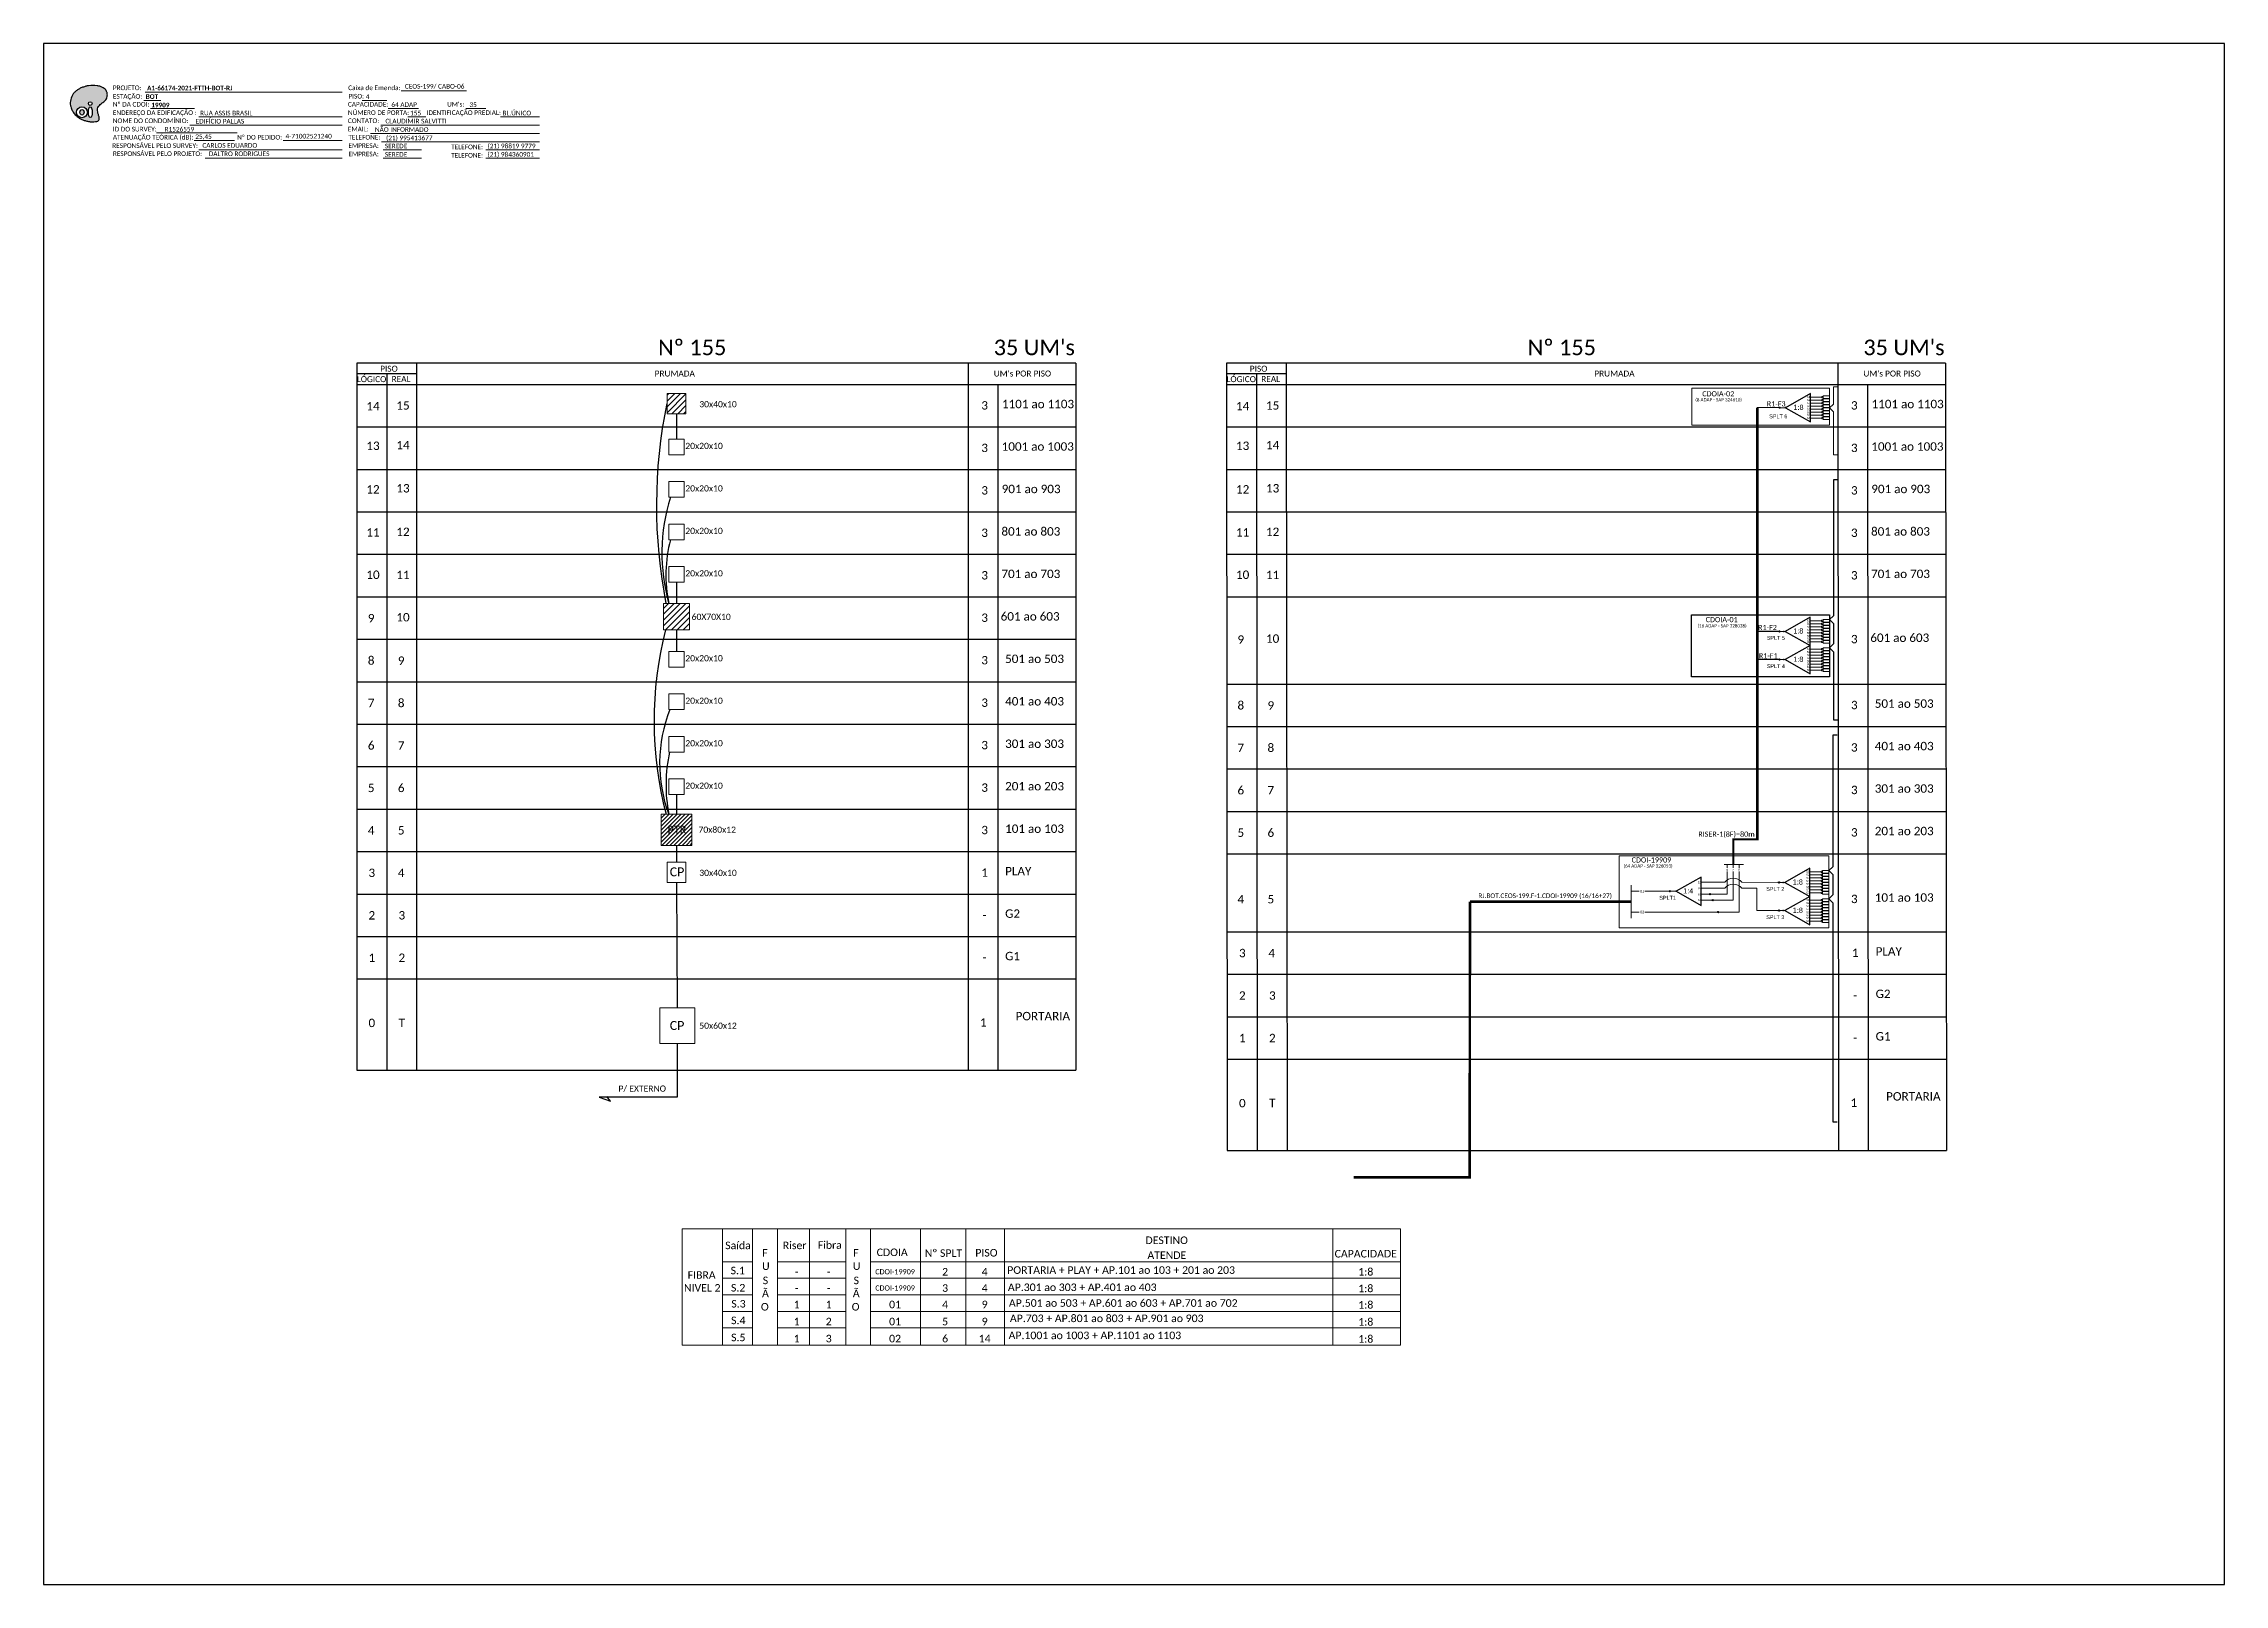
# Model space of a CAD drawing. Header units: metres. Extents: x -1286 to 438, y -500 to 94.
# Drawn here: x -403 to 438, y -500 to 94 of the extents above; entities that cross this region are included whole.
import ezdxf
from ezdxf.enums import TextEntityAlignment as Align

# ---------------------------------------------------------------- set-up
doc = ezdxf.new("R2010")
doc.units = ezdxf.units.M
doc.layers.add('(Notas)', color=7, linetype='Continuous', lineweight=0)
doc.layers.add('_NUMERAÇÃO_', color=34, linetype='Continuous', lineweight=0)
doc.styles.add('ARIAL', font='arial.ttf')
doc.styles.add('WMF-Calibri0', font='calibri.ttf')
doc.styles.add('WMF-Calibri1', font='calibrib.ttf')

# ---------------------------------------------------------------- blocks, each defined once
blk = doc.blocks.new('OI')
h = blk.add_hatch(color=40)
edge = h.paths.add_edge_path()
edge.add_spline(control_points=[(4.35, -0.67), (3.92, -0.99), (3.26, -1.5), (2.81, -2.59), (2.9, -3.5), (3.06, -4.27), (3.31, -4.85), (3.37, -5.39), (3.4, -5.88), (3.2, -6.4), (2.54, -6.61), (1.65, -6.63), (0.55, -6.67), (-0.56, -6.42), (-1.61, -6.14), (-2.77, -5.61), (-3.92, -4.77), (-4.89, -3.7), (-5.34, -2.65), (-5.6, -1.94), (-5.85, -0.96), (-5.71, 0.47), (-5.1, 2.02), (-4.14, 3.02), (-3.3, 3.61), (-2.37, 4.16), (-1.36, 4.44), (-0.56, 4.7), (0.79, 4.85), (2.24, 4.97), (3.79, 4.57), (4.67, 4.21), (5.44, 3.65), (5.76, 2.99), (6.03, 2.21), (6.01, 1.46), (5.72, 0.64), (5.31, 0.08), (4.88, -0.38), (4.51, -0.55), (4.35, -0.67)], knot_values=[0, 0, 0, 0, 1.60434, 2.417191, 3.427595, 4.282808, 4.776746, 5.304182, 5.888771, 6.258406, 6.858137, 7.79129, 8.986195, 10.124242, 11.187857, 12.242908, 13.953784, 15.414161, 16.515391, 17.349188, 17.675853, 19.552021, 21.515531, 22.568638, 23.63245, 24.621084, 25.782718, 26.745347, 27.142653, 29.870543, 31.004649, 31.921532, 32.709589, 33.801391, 34.042471, 35.192333, 35.971461, 36.628871, 37.254359, 37.836911, 37.836911, 37.836911, 37.836911], degree=3, periodic=0)
h.paths.add_polyline_path([(1.13, -0.87, -1), (-0.04, -0.87, -1)], flags=16)
edge = h.paths.add_edge_path(flags=16)
edge.add_ellipse((0.56, -3.59), major_axis=(-0.02, 1.71), ratio=0.361305, start_angle=0, end_angle=360)
h.paths.add_polyline_path([(-0.36, -3.62, -1), (-3.8, -3.62, -1)], flags=16)
edge = h.paths.add_edge_path(flags=0)
edge.add_ellipse((-2.08, -3.62), major_axis=(0, 0.885), ratio=0.758294, start_angle=0, end_angle=360)
at = {"color": 40}
for centre, radius in [((-2.08, -3.62), 1.72), ((0.54, -0.87), 0.587)]:
    blk.add_circle(centre, radius, dxfattribs=at)
blk.add_ellipse((-2.08, -3.62), major_axis=(0, 0.885), ratio=0.758294, start_param=-3.141592653589792, end_param=3.141592653589792, dxfattribs=at)
blk.add_ellipse((0.56, -3.59), major_axis=(-0.02, 1.71), ratio=0.361305, dxfattribs=at)
at = {"color": 40, "start_tangent": (-0.800898, -0.598801), "end_tangent": (-0.800898, -0.598801)}
blk.add_spline([(4.35, -0.67), (3.2, -1.78), (2.9, -2.54), (2.92, -3.55), (3.12, -4.38), (3.28, -4.85), (3.37, -5.37), (3.35, -5.95), (3.2, -6.29), (2.66, -6.55), (1.73, -6.63), (0.54, -6.62), (-0.58, -6.41), (-1.6, -6.11), (-2.56, -5.67), (-3.95, -4.67), (-4.89, -3.56), (-5.37, -2.56), (-5.64, -1.78), (-5.72, -1.46), (-5.63, 0.42), (-4.84, 2.22), (-4.13, 2.99), (-3.27, 3.62), (-2.4, 4.09), (-1.3, 4.47), (-0.37, 4.72), (0.02, 4.77), (2.75, 4.8), (3.85, 4.53), (4.69, 4.16), (5.31, 3.68), (5.85, 2.73), (5.93, 2.5), (5.94, 1.35), (5.67, 0.62), (5.29, 0.08), (4.84, -0.36), (4.35, -0.67)], degree=3, dxfattribs=at)
blk = doc.blocks.new('SPLT_1-8_SC-APC')
at = {"color": 1, "lineweight": 0}
blk.add_lwpolyline([(-17.04, -7.55), (-19.26, -7.55)], dxfattribs=at)
at = {"color": 1}
blk.add_lwpolyline([(-7.37, -2.1), (-17.04, -7.55), (-7.37, -13), (-7.37, -2.1)], dxfattribs=at)
at = {"color": 3, "lineweight": 0}
for points in [[(-2.99, -3.51), (-7.37, -3.51)], [(-7.37, -4.66), (-2.99, -4.66)], [(-7.37, -5.82), (-2.99, -5.82)], [(-7.37, -6.97), (-2.99, -6.97)], [(-7.37, -8.12), (-2.99, -8.12)], [(-2.41, -3.02), (-2.41, -4)], [(-2.41, -3.02), (0, -3.02)], [(-2.41, -4), (0, -4)], [(-2.41, -4.17), (-2.41, -5.16)], [(-2.41, -4.17), (0, -4.17)], [(-2.41, -5.16), (0, -5.16)], [(-2.41, -5.32), (-2.41, -6.31)], [(-2.41, -5.32), (0, -5.32)], [(-2.41, -6.31), (0, -6.31)], [(-2.41, -6.48), (-2.41, -7.46)], [(-2.41, -6.48), (0, -6.48)], [(-2.41, -7.46), (0, -7.46)], [(-2.41, -7.63), (-2.41, -8.62)], [(-2.41, -7.63), (0, -7.63)], [(-7.37, -9.28), (-2.99, -9.28)], [(-7.37, -10.43), (-2.99, -10.43)], [(-7.37, -11.58), (-2.99, -11.58)], [(-2.41, -8.62), (0, -8.62)], [(-2.41, -8.78), (-2.41, -9.77)], [(-2.41, -8.78), (0, -8.78)], [(-2.41, -9.77), (0, -9.77)], [(-2.41, -9.94), (-2.41, -10.92)], [(-2.41, -9.94), (0, -9.94)], [(-2.41, -10.92), (0, -10.92)], [(-2.41, -11.09), (-2.41, -12.08)], [(-2.41, -11.09), (0, -11.09)], [(-2.41, -12.08), (0, -12.08)]]:
    blk.add_lwpolyline(points, dxfattribs=at)
for points in [[(-2.99, -3.22), (-2.41, -3.22), (-2.41, -3.8), (-2.99, -3.8)], [(-2.99, -4.38), (-2.41, -4.38), (-2.41, -4.95), (-2.99, -4.95)], [(-2.99, -5.53), (-2.41, -5.53), (-2.41, -6.1), (-2.99, -6.1)], [(-2.99, -6.68), (-2.41, -6.68), (-2.41, -7.26), (-2.99, -7.26)], [(-2.99, -7.84), (-2.41, -7.84), (-2.41, -8.41), (-2.99, -8.41)], [(-2.99, -8.99), (-2.41, -8.99), (-2.41, -9.56), (-2.99, -9.56)], [(-2.99, -10.14), (-2.41, -10.14), (-2.41, -10.72), (-2.99, -10.72)], [(-2.99, -11.3), (-2.41, -11.3), (-2.41, -11.87), (-2.99, -11.87)]]:
    blk.add_lwpolyline(points, close=True, dxfattribs=at)
at = {"color": 1, "style": 'ARIAL'}
for s, height, p in [('1:8', 2, (-13.91, -8.4)), ('S1', 0.75, (-8.74, -3.78)), ('S2', 0.75, (-8.74, -4.97)), ('S3', 0.75, (-8.74, -6.18)), ('S4', 0.75, (-8.74, -7.36)), ('S5', 0.75, (-8.74, -8.57)), ('S6', 0.75, (-8.74, -9.69)), ('S7', 0.75, (-8.74, -10.78)), ('S8', 0.75, (-8.74, -11.9))]:
    blk.add_text(s, height=height, dxfattribs=at).set_placement(p)
blk = doc.blocks.new('SPLITTER_')
blk.add_point((0, 0))
at = {"style": 'ARIAL', "flags": 4}
blk.add_attdef('SPLT', (0, -3.26), '', height=1.5, dxfattribs=at)
blk = doc.blocks.new('SPLITTER FUTURO')
blk.add_point((0, 0))
at = {"style": 'ARIAL', "text_generation_flag": 6, "flags": 4}
for tag, p, height in [('SPLT', (-6.22, -4.1), 1.5), ('INSTAL.', (-6.25, -6.09), 1.25)]:
    blk.add_attdef(tag, p, '', height=height, rotation=180, dxfattribs=at)

msp = doc.modelspace()

# ---------------------------------------------------------------- hatches: boundary and pattern name
h = msp.add_hatch()
h.set_pattern_fill('LINE', color=1, scale=0.5, angle=45)
h.set_pattern_definition([(45, (73.7597, 40.418), (-1.122532, 1.122532), [])])
h.paths.add_polyline_path([(-164.27, -121.7), (-164.27, -131.74), (-154.36, -131.74), (-154.36, -121.7)])
h.paths.add_polyline_path([(-155.67, -40.68), (-162.96, -40.68), (-162.96, -48.49), (-155.67, -48.49)])
at = {"lineweight": 0}
h = msp.add_hatch(color=3, dxfattribs=at)
h.dxf.hatch_style = 1
edge = h.paths.add_edge_path()
edge.add_arc((266.09, -46.15), 0.242, 0, 360)
h = msp.add_hatch(color=3)
h.dxf.hatch_style = 1
edge = h.paths.add_edge_path()
edge.add_arc((266.06, -132.39), 0.256, 0, 360)
h = msp.add_hatch(color=3)
h.dxf.hatch_style = 1
edge = h.paths.add_edge_path()
edge.add_arc((266.06, -143.29), 0.256, 0, 360)
h = msp.add_hatch()
h.set_pattern_fill('ANSI31', color=1, scale=8.76232, style=0)
h.set_pattern_definition([(45, (-701.1831, -551.3648), (-0.774487, 0.774487), [])])
h.paths.add_polyline_path([(-165.26, -214.92), (-153.37, -214.92), (-153.37, -202.87), (-165.26, -202.87)])
h.paths.add_polyline_path([(-163.51, -211.11), (-154.67, -211.11), (-154.67, -206.6), (-163.51, -206.6)], flags=24)
h = msp.add_hatch(color=3, dxfattribs=at)
h.dxf.hatch_style = 1
edge = h.paths.add_edge_path()
edge.add_arc((223.76, -232.59), 0.256, 0, 360)
h = msp.add_hatch(color=3)
h.dxf.hatch_style = 1
edge = h.paths.add_edge_path()
edge.add_arc((239.29, -233.73), 0.242, 0, 360)
h = msp.add_hatch(color=3)
h.dxf.hatch_style = 1
edge = h.paths.add_edge_path()
edge.add_arc((265.86, -229.16), 0.256, 0, 360)
h = msp.add_hatch(color=3)
h.dxf.hatch_style = 1
edge = h.paths.add_edge_path()
edge.add_arc((240.29, -236.03), 0.242, 0, 360)
h = msp.add_hatch(color=3, dxfattribs=at)
h.dxf.hatch_style = 1
edge = h.paths.add_edge_path()
edge.add_arc((242.38, -240.59), 0.256, 0, 360)
h = msp.add_hatch(color=3)
h.dxf.hatch_style = 1
edge = h.paths.add_edge_path()
edge.add_arc((265.86, -240.06), 0.256, 0, 360)

# ---------------------------------------------------------------- linework, layer by layer
at = {"layer": '(Notas)', "lineweight": 0}
for p, q in [((-141.53, -407.61), (-141.53, -362.75)), ((-130, -407.61), (-130, -362.75)), ((-120.36, -407.61), (-120.36, -362.75)), ((-108.02, -407.61), (-108.02, -362.75)), ((-93.99, -407.61), (-93.99, -362.75)), ((-84.53, -407.61), (-84.53, -362.75)), ((-65.22, -407.61), (-65.22, -362.75)), ((-47.74, -407.61), (-47.74, -362.75)), ((-32.83, -407.61), (-32.83, -362.75)), ((93.86, -407.61), (93.86, -362.75))]:
    msp.add_line(p, q, dxfattribs=at)
msp.add_lwpolyline([(119.86, -362.75), (119.86, -407.61)], dxfattribs=at)
at = {"color": 5, "lineweight": 0}
msp.add_line((266.09, -46.15), (257.47, -46.15), dxfattribs=at)
at = {"color": 7, "lineweight": 0}
msp.add_line((265.83, -240.06), (257.28, -240.06), dxfattribs=at)
msp.add_lwpolyline([(-403.38, -499.81), (437.62, -499.81), (437.62, 94.19), (-403.38, 94.19)], close=True)
for points in [[(-265.46, 76.01), (-240.32, 76.01)], [(-364.78, 72.24), (-358.23, 72.24)], [(-364.27, 75.52), (-288.3, 75.52)], [(-362.12, 69.17), (-345.15, 69.17)], [(-280.5, 72.28), (-271.02, 72.28)], [(-270.45, 69.17), (-258.83, 69.17)], [(-240.51, 69.17), (-232.84, 69.17)], [(-359.8, 59.75), (-328.76, 59.75)], [(-346.96, 62.82), (-288.3, 62.82)], [(-343.55, 65.93), (-288.3, 65.93)], [(-277.37, 59.58), (-212.11, 59.58)], [(-273.34, 62.82), (-212.11, 62.82)], [(-262.87, 65.93), (-255.92, 65.93)], [(-227.17, 65.93), (-212.14, 65.93)], [(-345.27, 56.79), (-329.76, 56.79)], [(-343.55, 53.23), (-288.3, 53.23)], [(-311.04, 56.79), (-288.27, 56.79)], [(-273.09, 56.34), (-212.11, 56.34)], [(-272.48, 53.23), (-257.68, 53.23)], [(-232.88, 53.23), (-212.11, 53.23)], [(-341.06, 49.99), (-288.3, 49.99)], [(-272.48, 49.99), (-257.68, 49.99)], [(-232.88, 49.99), (-212.11, 49.99)], [(235.91, -233.73), (239.29, -233.73)], [(235.91, -236.03), (240.29, -236.03)]]:
    msp.add_lwpolyline(points, dxfattribs=at)
at = {"color": 0}
for points in [[(-5.27, -28.98), (-282.6, -28.98)], [(-259.45, -33.09), (-282.6, -33.09)], [(330.1, -28.98), (52.77, -28.98)], [(75.92, -33.09), (52.77, -33.09)]]:
    msp.add_lwpolyline(points, dxfattribs=at)
for points in [[(-282.6, -28.98), (-282.6, -37.21)], [(-271.03, -33.09), (-271.03, -37.21)], [(-259.45, -37.21), (-259.45, -28.98)], [(-46.86, -28.98), (-46.86, -37.21)], [(-5.27, -28.98), (-5.27, -37.21)], [(52.77, -28.98), (52.77, -37.21)], [(64.35, -33.09), (64.35, -37.21)], [(75.92, -37.21), (75.92, -28.98)], [(288.51, -28.98), (288.51, -37.21)], [(330.1, -28.98), (330.1, -37.21)], [(-282.6, -37.21), (-5.27, -37.21)], [(-282.6, -37.21), (-5.27, -37.21)], [(-282.6, -37.21), (-282.6, -301.6)], [(-271.03, -37.21), (-271.03, -301.6)], [(-259.45, -301.6), (-259.45, -37.21)], [(-46.86, -37.21), (-46.86, -301.6)], [(-35.28, -301.6), (-35.28, -37.21)], [(-5.27, -37.21), (-5.27, -301.6)], [(52.77, -37.21), (53.11, -332.53)], [(52.77, -37.21), (330.1, -37.21)], [(52.77, -37.21), (330.1, -37.21)], [(64.35, -37.21), (64.68, -332.53)], [(76.26, -332.53), (75.92, -37.21)], [(288.51, -37.21), (288.85, -332.53)], [(300.42, -332.53), (300.09, -37.21)], [(330.1, -37.21), (330.44, -332.53)], [(-282.6, -53.58), (-5.27, -53.58)], [(52.77, -53.58), (330.1, -53.58)], [(-282.6, -69.95), (-5.27, -69.95)], [(52.77, -69.95), (330.1, -69.95)], [(-282.6, -86.32), (-5.27, -86.32)], [(52.77, -86.32), (330.1, -86.32)], [(-282.6, -102.69), (-5.27, -102.69)], [(52.77, -102.69), (330.1, -102.69)], [(-282.6, -119.07), (-5.27, -119.07)], [(52.77, -119.07), (330.1, -119.07)], [(-282.6, -135.44), (-5.27, -135.44)], [(-282.6, -151.81), (-5.27, -151.81)], [(52.77, -152.7), (330.1, -152.7)], [(-282.6, -168.18), (-5.27, -168.18)], [(52.77, -169.08), (330.1, -169.08)], [(-282.6, -184.55), (-5.27, -184.55)], [(52.77, -185.45), (330.1, -185.45)], [(-282.6, -200.93), (-5.27, -200.93)], [(52.77, -201.82), (330.1, -201.82)], [(-282.6, -217.3), (-5.27, -217.3)], [(52.77, -218.19), (330.1, -218.19)], [(-282.6, -233.67), (-5.27, -233.67)], [(-282.6, -250.04), (-5.27, -250.04)], [(53.11, -248.23), (330.44, -248.23)], [(-282.6, -266.41), (-5.27, -266.41)], [(53.11, -264.6), (330.44, -264.6)], [(53.11, -280.97), (330.44, -280.97)], [(-282.6, -301.6), (-5.27, -301.6)], [(53.11, -297.35), (330.44, -297.35)], [(53.11, -332.53), (330.44, -332.53)]]:
    msp.add_lwpolyline(points)
at = {"color": 1, "lineweight": 0}
for points in [[(-162.96, -40.68), (-155.67, -40.68), (-155.67, -48.49), (-162.96, -48.49)], [(232.22, -38.61), (285.35, -38.61), (285.35, -52.92), (232.22, -52.92)], [(-154.36, -121.7), (-164.27, -121.7), (-164.27, -131.74), (-154.36, -131.74)], [(-165.26, -202.87), (-153.37, -202.87), (-153.37, -214.92), (-165.26, -214.92)], [(204.19, -218.92), (285.06, -218.92), (285.06, -246.71), (204.19, -246.71)]]:
    msp.add_lwpolyline(points, close=True, dxfattribs=at)
at = {"color": 3, "lineweight": 0}
for points in [[(288.51, -64.38), (286.86, -64.38), (286.86, -47.76), (285.29, -46.26), (286.86, -44.75), (286.86, -38.18), (288.51, -38.18)], [(208.82, -232.59), (211.98, -232.59)], [(214.06, -232.59), (223.76, -232.59)]]:
    msp.add_lwpolyline(points, dxfattribs=at)
at = {"color": 3}
for points in [[(-163.25, -121.7, -0.098598), (-162.96, -44.58)], [(-161.61, -80.71, 0.146562), (-162.25, -121.7)], [(-161.62, -97.08, 0.117789), (-162.25, -121.7)], [(-163.59, -131.74, 0.126916), (-163.34, -202.87)], [(-161.86, -162.57, 0.186557), (-162.28, -202.87)], [(-162.03, -178.94, 0.10023), (-162.28, -202.87)]]:
    msp.add_lwpolyline(points, format="xyb", dxfattribs=at)
for points in [[(-159.32, -48.49), (-159.32, -58.31)], [(288.51, -73.96), (286.86, -73.95), (286.85, -126.35), (285.29, -127.86), (286.85, -129.37), (286.85, -137.25), (285.29, -138.76), (286.85, -140.27), (286.85, -166.46), (288.5, -166.46)], [(-159.32, -113.45), (-159.32, -121.7)], [(-159.32, -131.74), (-159.32, -140.17)], [(288.31, -172.46), (286.66, -172.46), (286.65, -223.13), (285.09, -224.63), (286.65, -226.14), (286.65, -234.02), (285.09, -235.53), (286.65, -237.04), (286.65, -321.45), (288.31, -321.45)], [(-159.32, -195.31), (-159.32, -202.87)], [(-159.32, -214.92), (-159.32, -221.36)], [(-159.32, -229.17), (-159.01, -277.52)]]:
    msp.add_lwpolyline(points, dxfattribs=at)
at = {"color": 5, "lineweight": 0}
msp.add_lwpolyline([(248.23, -222.25, 0.8, 0.8, 0), (248.23, -212.61, 0.8, 0.8, 0), (257.48, -212.61, 1, 1, 0), (257.47, -46.15, 1, 1, 0)], format="xyseb", dxfattribs=at)
at = {"lineweight": 0}
for points in [[(-156.35, -58.31), (-162.29, -58.31), (-162.29, -64.34), (-156.35, -64.34)], [(-156.35, -74.68), (-162.29, -74.68), (-162.29, -80.71), (-156.35, -80.71)], [(-156.35, -91.06), (-162.29, -91.06), (-162.29, -97.08), (-156.35, -97.08)], [(-156.35, -107.43), (-162.29, -107.43), (-162.29, -113.45), (-156.35, -113.45)], [(-156.35, -140.17), (-162.29, -140.17), (-162.29, -146.2), (-156.35, -146.2)], [(-156.35, -156.54), (-162.29, -156.54), (-162.29, -162.57), (-156.35, -162.57)], [(-156.35, -172.92), (-162.29, -172.92), (-162.29, -178.94), (-156.35, -178.94)], [(-156.35, -189.29), (-162.29, -189.29), (-162.29, -195.31), (-156.35, -195.31)]]:
    msp.add_lwpolyline(points, close=True, dxfattribs=at)
at = {"color": 1}
msp.add_lwpolyline([(232.16, -125.96), (285.29, -125.96), (285.29, -149.86), (232.16, -149.86)], close=True, dxfattribs=at)
at = {"color": 5}
for points in [[(266.03, -132.39), (257.47, -132.39)], [(266.03, -143.29), (257.48, -143.29)]]:
    msp.add_lwpolyline(points, dxfattribs=at)
at = {"color": 7, "lineweight": 0}
for points in [[(-162.96, -221.36), (-155.67, -221.36), (-155.67, -229.17), (-162.96, -229.17)], [(-165.79, -277.52), (-152.22, -277.52), (-152.22, -291.28), (-165.79, -291.28)]]:
    msp.add_lwpolyline(points, close=True, dxfattribs=at)
at = {"color": 5, "lineweight": 0}
for points in [[(239.52, -233.73), (245.92, -233.73), (245.92, -224.96)], [(240.52, -236.03), (248.23, -236.03), (248.23, -224.96)], [(242.38, -240.59), (250.54, -240.62), (250.54, -224.96)], [(244.76, -222.25), (252.15, -222.25)], [(245.92, -222.25), (245.92, -223.53)], [(248.23, -222.25), (248.23, -223.53)], [(250.55, -222.25), (250.55, -223.53)]]:
    msp.add_lwpolyline(points, dxfattribs=at)
at = {"color": 1, "lineweight": 0}
for points in [[(208.82, -243), (208.82, -230.28)], [(226.24, -232.59), (224.02, -232.59)]]:
    msp.add_lwpolyline(points, dxfattribs=at)
at = {"color": 1}
for points in [[(235.91, -227.14), (226.24, -232.59), (235.91, -238.04), (235.91, -227.14)], [(-159.01, -291.28), (-159.01, -311.93), (-189.15, -311.93)], [(-189.15, -311.93), (-184.73, -313.52)], [(-184.73, -313.52), (-186.14, -311.69)]]:
    msp.add_lwpolyline(points, dxfattribs=at)
at = {"color": 7, "lineweight": 0}
for points in [[(265.83, -229.16), (251.5, -229.14, 0.48278), (244.96, -229.13), (235.91, -229.11)], [(257.28, -240.06), (257.28, -231.46), (251.5, -231.45, 0.48278), (244.96, -231.44), (235.91, -231.42)]]:
    msp.add_lwpolyline(points, format="xyb", dxfattribs=at)
at = {"color": 1, "lineweight": 0, "const_width": 1}
for points in [[(146.67, -236.64), (146.59, -342.91), (101.84, -342.91)], [(146.67, -236.64), (149.55, -236.64), (208.82, -236.64)]]:
    msp.add_lwpolyline(points, dxfattribs=at)
at = {"color": 2, "lineweight": 0}
for points in [[(208.82, -240.59), (211.98, -240.59)], [(214.06, -240.59), (242.38, -240.59)]]:
    msp.add_lwpolyline(points, dxfattribs=at)
at = {"color": 3, "lineweight": 0}
for centre, radius in [((266.09, -46.15), 0.242), ((223.76, -232.59), 0.256), ((242.38, -240.59), 0.256)]:
    msp.add_circle(centre, radius, dxfattribs=at)
at = {"color": 3}
for centre, radius in [((266.06, -132.39), 0.256), ((266.06, -143.29), 0.256), ((239.29, -233.73), 0.242), ((265.86, -229.16), 0.256), ((240.29, -236.03), 0.242), ((265.86, -240.06), 0.256)]:
    msp.add_circle(centre, radius, dxfattribs=at)
at = {"layer": '_NUMERAÇÃO_', "color": 0, "lineweight": 0}
for p, q in [((119.86, -362.75), (-157.16, -362.75)), ((-157.16, -362.75), (-157.16, -407.61)), ((-130, -375.47), (-141.53, -375.47)), ((-93.99, -375.47), (-120.36, -375.47)), ((119.86, -375.47), (-84.53, -375.47)), ((-130, -381.8), (-141.53, -381.8)), ((-93.99, -381.8), (-120.36, -381.8)), ((119.86, -381.8), (-84.53, -381.8)), ((-130, -388.21), (-141.53, -388.21)), ((-130, -394.55), (-141.53, -394.55)), ((-93.99, -388.21), (-120.36, -388.21)), ((-93.99, -394.55), (-120.36, -394.55)), ((119.86, -388.21), (-84.53, -388.21)), ((119.86, -394.55), (-84.53, -394.55)), ((-130, -400.88), (-141.53, -400.88)), ((-93.99, -400.88), (-120.36, -400.88)), ((119.86, -400.88), (-84.53, -400.88)), ((119.86, -407.61), (-157.16, -407.61))]:
    msp.add_line(p, q, dxfattribs=at)

# ---------------------------------------------------------------- block references
at = {"color": 7, "xscale": 1.213923925163967, "yscale": 1.213923925163967, "zscale": 1.213923925163967, "rotation": 0.1532896023949059}
msp.add_blockref('OI', (-386.07, 72.14), dxfattribs=at)
at = {"color": 3, "lineweight": 0}
msp.add_blockref('SPLT_1-8_SC-APC', (285.35, -38.61), dxfattribs=at)
at = {"lineweight": 0}
ref = msp.add_blockref('SPLITTER FUTURO', (268.31, -46.15), dxfattribs=at)
ref.add_attrib('SPLT', 'SPLT 6', (262.09, -50.25), dxfattribs={"height": 1.5, "rotation": 180, "style": 'ARIAL', "text_generation_flag": 6})
ref = msp.add_blockref('SPLITTER_', (267.67, -132.39), dxfattribs=dict(xscale=-1))
ref.add_attrib('SPLT', 'SPLT 5', (261.14, -135.65), dxfattribs={"height": 1.5, "style": 'ARIAL'})
at = {"color": 3}
for p in [(285.29, -124.84), (285.29, -135.74), (285.09, -221.62), (285.09, -232.51)]:
    msp.add_blockref('SPLT_1-8_SC-APC', p, dxfattribs=at)
ref = msp.add_blockref('SPLITTER_', (267.67, -143.29), dxfattribs=dict(xscale=-1))
ref.add_attrib('SPLT', 'SPLT 4', (261.14, -146.55), dxfattribs={"height": 1.5, "style": 'ARIAL'})
at = {"lineweight": 0}
ref = msp.add_blockref('SPLITTER_', (226.24, -232.59), dxfattribs=dict(at, xscale=-1))
ref.add_attrib('SPLT', 'SPLT1', (219.71, -235.85), dxfattribs={"height": 1.5, "style": 'ARIAL'})
ref = msp.add_blockref('SPLITTER_', (267.47, -229.16), dxfattribs=dict(xscale=-1))
ref.add_attrib('SPLT', 'SPLT 2', (260.94, -232.42), dxfattribs={"height": 1.5, "style": 'ARIAL'})
ref = msp.add_blockref('SPLITTER_', (267.47, -240.06), dxfattribs=dict(xscale=-1))
ref.add_attrib('SPLT', 'SPLT 3', (260.94, -243.32), dxfattribs={"height": 1.5, "style": 'ARIAL'})

# ---------------------------------------------------------------- texts
at = {"color": 7, "lineweight": 0, "style": 'WMF-Calibri0'}
for s, height, p in [('PROJETO:', 1.793, (-376.67, 76.26)), ('Caixa de Emenda:', 1.7927, (-285.91, 76.26)), ('ESTAÇÃO:', 1.793, (-376.67, 72.98)), ('Nº DA CDOI:', 1.7927, (-376.67, 69.91)), ('ENDEREÇO DA EDIFICAÇÃO :', 1.7927, (-376.67, 66.68)), ('CAPACIDADE:', 1.7927, (-286.02, 69.91)), ('NÚMERO DE PORTA:', 1.7927, (-286.02, 66.68)), ('PISO:', 1.793, (-285.84, 73.03)), ('IDENTIFICAÇÃO PREDIAL:', 1.7927, (-255.65, 66.68)), ("UM's:", 1.793, (-247.78, 69.91)), ('ATENUAÇÃO TEÓRICA (dB):', 1.7927, (-376.67, 57.21)), ('NOME DO CONDOMÍNIO:', 1.7927, (-376.67, 63.56)), ('ID DO SURVEY:', 1.7927, (-376.67, 60.33)), ('Nº DO PEDIDO:', 1.7927, (-328.75, 57.21)), ('CONTATO:', 1.793, (-286.02, 63.56)), ('EMAIL:', 1.793, (-286.02, 60.33)), ('TELEFONE:', 1.793, (-285.84, 57.21)), ('RESPONSÁVEL PELO SURVEY:', 1.7927, (-376.91, 53.98)), ('RESPONSÁVEL PELO PROJETO:', 1.7927, (-376.67, 50.87)), ('EMPRESA:', 1.793, (-285.84, 53.98)), ('EMPRESA:', 1.793, (-285.84, 50.74)), ('TELEFONE:', 1.793, (-246.24, 53.47)), ('TELEFONE:', 1.793, (-246.24, 50.24))]:
    msp.add_text(s, height=height, dxfattribs=at).set_placement(p)
at = {"color": 7}
for s, height, style, p in [('A1-66174-2021-FTTH-BOT-RJ', 1.7927, 'WMF-Calibri1', (-363.47, 76.17)), ('CEOS-199/ CABO-06', 1.7927, 'WMF-Calibri0', (-264.06, 76.85)), ('BOT', 1.793, 'WMF-Calibri1', (-363.99, 72.89)), ('RUA ASSIS BRASIL', 1.7927, 'WMF-Calibri0', (-343.04, 66.52)), ('4', 1.79, 'WMF-Calibri0', (-279.15, 72.88)), ('64 ADAP', 1.793, 'WMF-Calibri0', (-269.28, 69.79)), ('155', 1.793, 'WMF-Calibri0', (-262.05, 66.53)), ('35', 1.793, 'WMF-Calibri0', (-239.16, 69.77)), ('BL.ÚNICO', 1.793, 'WMF-Calibri0', (-226.41, 66.53)), ('R1526559', 1.793, 'WMF-Calibri0', (-356.71, 60.28)), ('25,45', 1.793, 'WMF-Calibri0', (-344.89, 57.45)), ('EDIFÍCIO PALLAS', 1.7927, 'WMF-Calibri0', (-344.76, 63.39)), ('4-71002521240', 1.7927, 'WMF-Calibri0', (-310.09, 57.62)), ('NÃO INFORMADO', 1.7927, 'WMF-Calibri0', (-275.6, 60.18)), ('CLAUDIMIR SALVITTI', 1.7927, 'WMF-Calibri0', (-271.56, 63.42)), ('(21) 995413677 ', 1.7927, 'WMF-Calibri0', (-271.31, 56.94)), ('CARLOS EDUARDO', 1.7927, 'WMF-Calibri0', (-342.15, 54.07)), ('DALTRO RODRIGUES', 1.7927, 'WMF-Calibri0', (-339.66, 50.83)), ('SEREDE', 1.793, 'WMF-Calibri0', (-271.78, 53.83)), ('SEREDE', 1.793, 'WMF-Calibri0', (-271.78, 50.59)), ('(21) 98819 9779', 1.7927, 'WMF-Calibri0', (-232.17, 53.83)), ('(21) 984360901', 1.7927, 'WMF-Calibri0', (-232.17, 50.59)), ('30x40x10', 2.373, 'WMF-Calibri0', (-150.52, -46)), ('1101 ao 1103', 3.24, 'WMF-Calibri0', (-33.82, -46.37)), ('1101 ao 1103', 3.24, 'WMF-Calibri0', (301.55, -46.37)), ('20x20x10', 2.373, 'WMF-Calibri0', (-155.91, -62.08)), ('1001 ao 1003', 3.24, 'WMF-Calibri0', (-33.91, -62.74)), ('1001 ao 1003', 3.24, 'WMF-Calibri0', (301.46, -62.74)), ('20x20x10', 2.373, 'WMF-Calibri0', (-155.91, -78.46)), ('901 ao 903', 3.24, 'WMF-Calibri0', (-33.91, -79.11)), ('901 ao 903', 3.24, 'WMF-Calibri0', (301.46, -79.11)), ('20x20x10', 2.373, 'WMF-Calibri0', (-155.91, -94.83)), ('801 ao 803', 3.24, 'WMF-Calibri0', (-34.01, -95.48)), ('801 ao 803', 3.24, 'WMF-Calibri0', (301.36, -95.48)), ('20x20x10', 2.373, 'WMF-Calibri0', (-155.91, -111.2)), ('701 ao 703', 3.24, 'WMF-Calibri0', (-34.01, -111.85)), ('701 ao 703', 3.24, 'WMF-Calibri0', (301.36, -111.85)), ('60X70X10', 2.373, 'WMF-Calibri0', (-153.47, -127.98)), ('601 ao 603', 3.24, 'WMF-Calibri0', (-34.29, -128.23)), ('601 ao 603', 3.24, 'WMF-Calibri0', (301.08, -136.47)), ('20x20x10', 2.373, 'WMF-Calibri0', (-155.91, -143.94)), ('501 ao 503', 3.24, 'WMF-Calibri0', (-32.58, -144.6)), ('20x20x10', 2.373, 'WMF-Calibri0', (-155.91, -160.31)), ('401 ao 403', 3.24, 'WMF-Calibri0', (-32.58, -160.97)), ('501 ao 503', 3.24, 'WMF-Calibri0', (302.79, -161.86)), ('20x20x10', 2.373, 'WMF-Calibri0', (-155.91, -176.69)), ('301 ao 303', 3.24, 'WMF-Calibri0', (-32.58, -177.34)), ('401 ao 403', 3.24, 'WMF-Calibri0', (302.79, -178.24)), ('20x20x10', 2.373, 'WMF-Calibri0', (-155.91, -193.06)), ('201 ao 203', 3.24, 'WMF-Calibri0', (-32.58, -193.71)), ('301 ao 303', 3.24, 'WMF-Calibri0', (302.79, -194.61)), ('PTR', 3.008, 'WMF-Calibri0', (-162.76, -210.34)), ('70x80x12', 2.373, 'WMF-Calibri0', (-150.83, -210.03)), ('101 ao 103', 3.24, 'WMF-Calibri0', (-32.58, -210.09)), ('201 ao 203', 3.24, 'WMF-Calibri0', (302.79, -210.98)), ('CP', 3.433, 'WMF-Calibri0', (-161.91, -226.83)), ('30x40x10', 2.373, 'WMF-Calibri0', (-150.52, -226.68)), ('PLAY', 3.24, 'WMF-Calibri0', (-32.58, -226.46)), ('101 ao 103', 3.24, 'WMF-Calibri0', (302.79, -236.62)), ('G2', 3.24, 'WMF-Calibri0', (-32.58, -242.83)), ('G1', 3.24, 'WMF-Calibri0', (-32.58, -259.2)), ('PLAY', 3.24, 'WMF-Calibri0', (303.13, -257.39)), ('G2', 3.24, 'WMF-Calibri0', (303.13, -273.76)), ('CP', 3.433, 'WMF-Calibri0', (-161.91, -286.05)), ('50x60x12', 2.373, 'WMF-Calibri0', (-150.52, -285.59)), ('PORTARIA', 3.24, 'WMF-Calibri0', (-28.55, -282.34)), ('G1', 3.24, 'WMF-Calibri0', (303.13, -290.13)), ('P/ EXTERNO', 2.373, 'WMF-Calibri0', (-181.7, -309.85)), ('PORTARIA', 3.24, 'WMF-Calibri0', (307.16, -313.28))]:
    msp.add_text(s, height=height, dxfattribs=dict(at, style=style)).set_placement(p)
at = {"color": 7, "style": 'WMF-Calibri1'}
msp.add_text('19909', height=1.793, dxfattribs=at).set_placement((-358.34, 69.6), align=Align.CENTER)
at = {"color": 0, "style": 'WMF-Calibri0'}
for s, height, p in [('Nº 155', 6, (-166.41, -25.92)), ("35 UM's", 6, (-36.97, -25.92)), ('Nº 155', 6, (168.96, -25.92)), ("35 UM's", 6, (298.4, -25.92)), ('  LÓGICO', 2.3, (-284.18, -36.31)), ('     PISO', 2.3, (-277.64, -32.29)), ('PRUMADA', 2.3, (-167.74, -34.14)), ("UM's POR PISO", 2.3, (-36.97, -34.14)), ('  LÓGICO', 2.3, (51.19, -36.31)), ('     PISO', 2.3, (57.73, -32.29)), ('PRUMADA', 2.3, (194.64, -34.14)), ("UM's POR PISO", 2.3, (298.4, -34.14)), ('    REAL', 2.3, (-272.42, -36.26)), ('    REAL', 2.3, (62.95, -36.26))]:
    msp.add_text(s, height=height, dxfattribs=at).set_placement(p)
at = {"color": 1, "lineweight": 0, "style": 'WMF-Calibri0'}
for s, p in [('CDOIA-02', (236.26, -41.8)), ('CDOI-19909', (209.04, -221.52))]:
    msp.add_text(s, height=2, dxfattribs=at).set_placement(p)
at = {"color": 7, "style": 'WMF-Calibri0'}
for s, p in [('14', (-276.35, -45.57)), ('15', (-264.78, -45.3)), ('14', (59.02, -45.54)), ('15', (70.59, -45.3)), ('13', (-276.35, -60.85)), ('14', (-264.78, -60.58)), ('13', (59.02, -60.85)), ('14', (70.59, -60.58)), ('13', (-264.78, -77.22)), ('13', (70.59, -77.22)), ('12', (-276.35, -77.64)), ('12', (59.02, -77.64)), ('12', (-264.78, -94.01)), ('12', (70.59, -94.01)), ('11', (-276.35, -94.23)), ('11', (59.02, -94.23)), ('10', (-276.35, -110.56)), ('11', (-264.78, -110.6)), ('10', (59.02, -110.56)), ('11', (70.59, -110.6)), ('10', (-264.78, -126.94)), ('10', (70.59, -135.18))]:
    msp.add_text(s, height=3.24, dxfattribs=at).set_placement(p, align=Align.MIDDLE_CENTER)
at = {"color": 1, "lineweight": 0, "style": 'WMF-Calibri0'}
for s, p in [('(8 ADAP - SAP 324610)', (242.57, -43.73)), ('(64 ADAP - SAP 326053)', (215.35, -223.45))]:
    msp.add_text(s, height=1.25, dxfattribs=at).set_placement(p, align=Align.CENTER)
at = {"color": 5, "lineweight": 0, "style": 'WMF-Calibri0'}
for s, p in [('R1-F3', (261.15, -45.68)), ('RISER-1(8F)=80m', (234.73, -211.57))]:
    msp.add_text(s, height=2, dxfattribs=at).set_placement(p)
at = {"color": 1, "style": 'WMF-Calibri0'}
msp.add_text('(16 ADAP - SAP 328028)', height=1.25, dxfattribs=at).set_placement((243.9, -130.88), align=Align.CENTER)
at = {"color": 1}
for s, height, style, p in [('CDOIA-01', 2, 'WMF-Calibri0', (237.59, -128.86)), ('1:4', 2, 'ARIAL', (228.93, -233.44)), ('S1', 0.75, 'ARIAL', (234.54, -229.52)), ('S2', 0.75, 'ARIAL', (234.54, -231.78)), ('S3', 0.75, 'ARIAL', (234.54, -234.13)), ('S4', 0.75, 'ARIAL', (234.54, -236.39))]:
    msp.add_text(s, height=height, dxfattribs=dict(at, style=style)).set_placement(p)
at = {"color": 5, "style": 'WMF-Calibri0'}
for s, p in [('R1-F2', (257.79, -131.91)), ('R1-F1', (258.11, -142.81))]:
    msp.add_text(s, height=2, dxfattribs=at).set_placement(p)
at = {"lineweight": 0, "style": 'ARIAL'}
for s, p in [('01', (245.84, -224.31)), ('02', (248.26, -224.25)), ('03', (250.53, -224.25))]:
    msp.add_text(s, height=0.617, rotation=90, dxfattribs=at).set_placement(p, align=Align.MIDDLE_CENTER)
at = {"color": 1, "lineweight": 0, "style": 'WMF-Calibri0'}
msp.add_text('RJ.BOT.CEOS-199.F-1.CDOI-19909 (16/16+27)', height=1.7898, dxfattribs=at).set_placement((175.67, -234.33, 3.73), align=Align.MIDDLE_CENTER)
at = {"lineweight": 0, "style": 'ARIAL'}
for s, p in [('01', (213.11, -232.59)), ('02', (213.11, -240.59))]:
    msp.add_text(s, height=1, dxfattribs=at).set_placement(p, align=Align.MIDDLE_CENTER)
at = {"color": 7, "linetype": 'Continuous', "lineweight": 0, "style": 'WMF-Calibri0'}
for s, height, p in [('Saída', 2.911, (-135.6, -369.12)), ('Riser', 2.911, (-113.76, -369.11)), ('Fibra', 2.911, (-100.19, -368.99)), ('DESTINO', 2.911, (29.72, -367.14)), ('S.1', 2.911, (-135.67, -378.8)), ('S.1', 2.911, (-135.67, -378.81)), ('U', 2.91, (-124.84, -377.13)), ('F', 2.91, (-125.18, -371.98)), ('U', 2.91, (-89.83, -377.13)), ('F', 2.91, (-90.16, -371.98)), ('CDOI-19909', 2, (-75.02, -379.28)), ('CDOIA', 2.911, (-76.13, -371.79)), ('Nº SPLT', 2.911, (-56.37, -372.08)), ('2', 2.91, (-55.72, -379.28)), ('PISO', 2.911, (-39.79, -371.96)), ('4', 2.91, (-40.46, -379.28)), ('PORTARIA + PLAY + AP.101 ao 103 + 201 ao 203', 2.9106, (12.15, -378.63)), ('ATENDE', 2.911, (29.79, -372.89)), ('CAPACIDADE', 2.911, (106.5, -372.33)), ('1:8', 2.911, (106.5, -379.29)), ('NIVEL 2', 2.911, (-149.37, -385.5)), ('FIBRA ', 2.911, (-149.1, -380.54)), ('S.2', 2.911, (-135.54, -385.45)), ('S.2', 2.911, (-135.54, -385.46)), ('Ã', 2.91, (-125.01, -387.63)), ('S', 2.91, (-125, -382.62)), ('-', 2.91, (-112.95, -379.28)), ('-', 2.91, (-112.95, -385.56)), ('-', 2.91, (-100.61, -379.28)), ('-', 2.91, (-100.61, -385.56)), ('Ã', 2.91, (-90, -387.63)), ('S', 2.91, (-89.99, -382.62)), ('CDOI-19909', 2, (-75.02, -385.56)), ('3', 2.91, (-55.72, -385.56)), ('4', 2.91, (-40.46, -385.56)), ('AP.301 ao 303 + AP.401 ao 403', 2.9106, (-2.84, -385.27)), ('1:8', 2.911, (106.5, -385.7)), ('S.3', 2.911, (-135.41, -391.62)), ('O', 2.91, (-125.25, -392.78)), ('1', 2.91, (-112.95, -391.9)), ('1', 2.91, (-100.61, -391.9)), ('O', 2.91, (-90.24, -392.78)), ('01', 2.911, (-75.02, -391.9)), ('4', 2.91, (-55.72, -391.9)), ('9', 2.91, (-40.46, -391.9)), ('AP.501 ao 503 + AP.601 ao 603 + AP.701 ao 702', 2.9106, (12.98, -391.33)), ('1:8', 2.911, (106.5, -392.03)), ('S.4', 2.911, (-135.48, -398.03)), ('S.5', 2.911, (-135.48, -404.61)), ('1', 2.91, (-112.95, -398.47)), ('1', 2.91, (-112.95, -405.04)), ('2', 2.91, (-100.61, -398.47)), ('3', 2.91, (-100.61, -405.04)), ('01', 2.911, (-75.02, -398.47)), ('02', 2.911, (-75.02, -405.04)), ('5', 2.91, (-55.72, -398.47)), ('6', 2.91, (-55.72, -405.04)), ('14', 2.911, (-40.46, -405.04)), ('9', 2.91, (-40.46, -398.47)), ('AP.1001 ao 1003 + AP.1101 ao 1103', 2.9106, (2.04, -403.81)), (' AP.703 + AP.801 ao 803 + AP.901 ao 903', 2.9106, (6.09, -397.24)), ('1:8', 2.911, (106.5, -398.61)), ('1:8', 2.911, (106.5, -405.18))]:
    msp.add_text(s, height=height, dxfattribs=at).set_placement(p, align=Align.MIDDLE_CENTER)
at = {"color": 7, "style": 'WMF-Calibri0'}
for tag, flags, p in [('3', 4, (-40.48, -45.28)), ('3', 4, (294.89, -45.28)), ('3', 4, (-40.48, -61.65)), ('3', 4, (294.89, -61.65)), ('3', 4, (-40.48, -78.02)), ('3', 4, (294.89, -78.02)), ('3', 4, (-40.48, -94.39)), ('3', 4, (294.89, -94.39)), ('3', 4, (-40.48, -110.77)), ('3', 4, (294.89, -110.77)), ('9', 4, (-277.06, -127.32)), ('3', 4, (-40.48, -127.14)), ('9', 4, (58.31, -135.56)), ('3', 4, (294.89, -135.38)), ('8', 4, (-277.06, -143.62)), ('9', 4, (-265.48, -143.69)), ('3', 4, (-40.48, -143.51)), ('7', 4, (-277.06, -160)), ('8', 4, (-265.48, -160)), ('3', 4, (-40.48, -159.88)), ('8', 4, (58.31, -160.89)), ('9', 4, (69.89, -160.96)), ('3', 4, (294.89, -160.78)), ('6', 4, (-277.06, -176.37)), ('7', 4, (-265.48, -176.37)), ('3', 4, (-40.48, -176.25)), ('7', 4, (58.31, -177.26)), ('8', 4, (69.89, -177.26)), ('3', 4, (294.89, -177.15)), ('5', 4, (-277.06, -192.74)), ('6', 4, (-265.48, -192.74)), ('3', 4, (-40.48, -192.63)), ('6', 4, (58.31, -193.63)), ('7', 4, (69.89, -193.63)), ('3', 4, (294.89, -193.52)), ('4', 4, (-277.06, -209.11)), ('5', 4, (-265.48, -209.11)), ('3', 4, (-40.48, -209)), ('5', 4, (58.31, -210.01)), ('6', 4, (69.89, -210.01)), ('3', 4, (294.89, -209.89)), ('3', 4, (-276.81, -225.48)), ('4', 4, (-265.48, -225.48)), ('1', 4, (-40.48, -225.37)), ('4', 4, (58.31, -235.65)), ('5', 4, (69.89, -235.65)), ('3', 4, (294.89, -235.54)), ('2', 4, (-276.81, -241.86)), ('3', 4, (-265.24, -241.86)), ('-', 4, (-40.48, -241.74)), ('1', 4, (-276.81, -258.23)), ('2', 4, (-265.24, -258.23)), ('-', 4, (-40.48, -258.11)), ('3', 4, (58.9, -256.42)), ('4', 4, (70.22, -256.42)), ('1', 4, (295.23, -256.3)), ('2', 4, (58.9, -272.79)), ('3', 4, (70.47, -272.79)), ('-', 4, (295.23, -272.67)), ('0', 4, (-276.81, -283.34)), ('T', 12, (-265.24, -283.3)), ('1', 4, (-41, -283.15)), ('1', 4, (58.9, -289.16)), ('2', 4, (70.47, -289.16)), ('-', 4, (295.23, -289.05)), ('0', 4, (58.9, -314.27)), ('T', 12, (70.47, -314.23)), ('1', 4, (294.71, -314.09))]:
    msp.add_attdef(tag, text='XX', height=3.24, dxfattribs=dict(at, flags=flags)).set_placement(p, align=Align.MIDDLE_CENTER)

doc.saveas('drawing.dxf')
